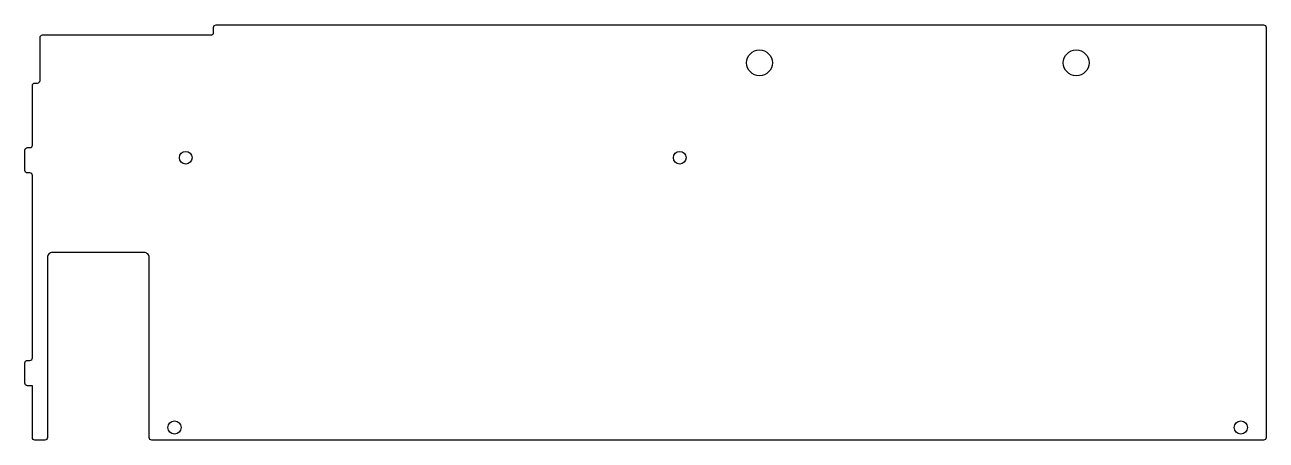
# Model space of a CAD drawing. Extents: x -734 to -244, y -68 to 96.
import ezdxf

# ---------------------------------------------------------------- set-up
doc = ezdxf.new("R2010")
doc.units = 0
doc.header["$MEASUREMENT"] = 0
doc.layers.get('0').update_dxf_attribs({"linetype": 'CONTINUOUS'})

msp = doc.modelspace()

# ---------------------------------------------------------------- linework, layer by layer
at = {"color": 7, "linetype": 'CONTINUOUS'}
msp.add_lwpolyline([(-732.5, -37), (-731.5, -37, 0.414214), (-730.5, -36), (-730.5, 36, 0.414214), (-731.5, 37), (-732.5, 37, -0.414214), (-733.5, 38), (-733.5, 46, -0.414214), (-732.5, 47), (-731.5, 47, 0.414214), (-730.5, 48), (-730.5, 71.5, -0.414214), (-729.5, 72.5), (-728.5, 72.5, 0.414214), (-727.5, 73.5), (-727.5, 90.5, -0.414214), (-726.5, 91.5), (-660, 91.5, 0.414214), (-659, 92.5), (-659, 94.5, -0.414214), (-658, 95.5), (-244.5, 95.5, -0.414214), (-243.5, 94.5), (-243.5, -67.5, -0.414214), (-244.5, -68.5), (-683.4, -68.5, -0.414214), (-684.4, -67.5), (-684.4, 3.6, 0.414214), (-686.4, 5.6), (-722.6, 5.6, 0.414214), (-724.6, 3.6), (-724.6, -67.5, -0.414214), (-725.6, -68.5), (-729.5, -68.5, -0.414214), (-730.5, -67.5), (-730.5, -47), (-732.5, -47, -0.414214), (-733.5, -46), (-733.5, -38, -0.414214)], format="xyb", close=True, dxfattribs=at)
for centre, radius in [((-443.5, 80.5), 5.1), ((-318.5, 80.5), 5.1), ((-670, 43), 2.5), ((-475, 43), 2.5), ((-674.4, -63.5), 2.6), ((-253.5, -63.5), 2.6)]:
    msp.add_circle(centre, radius, dxfattribs=at)

doc.saveas('drawing.dxf')
